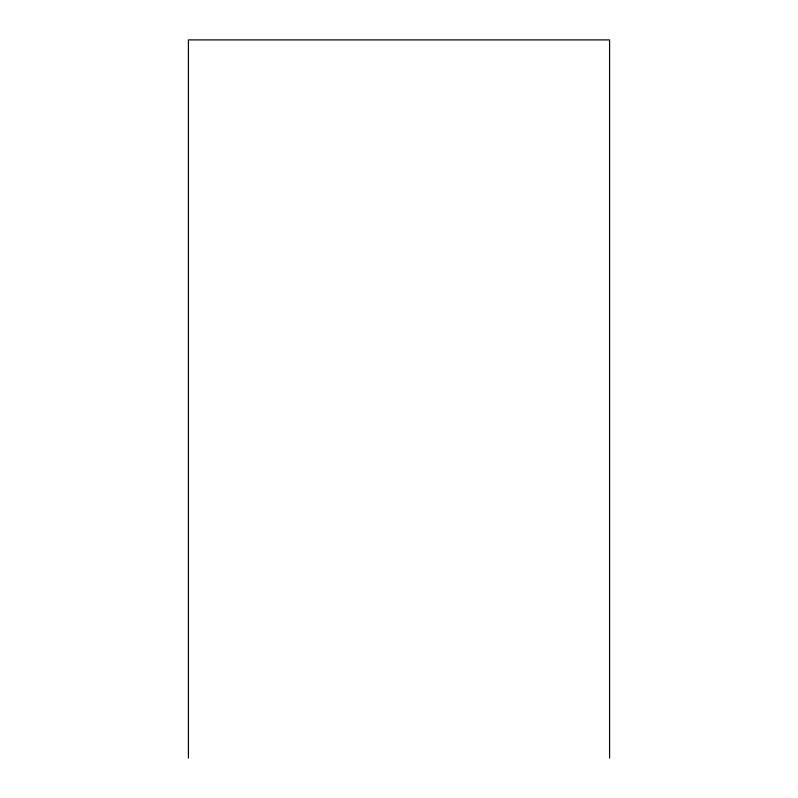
<?xml version="1.0" encoding="UTF-8"?>
<svg xmlns="http://www.w3.org/2000/svg" width="798" height="798" viewBox="0 0 798 798"><rect width="100%" height="100%" fill="white"/><g stroke="black" fill="none" stroke-linecap="round" stroke-linejoin="round"><path stroke-width="1.2" d="M609.582 758.1L609.582 39.9L188.418 39.9L188.418 758.1"/></g></svg>
